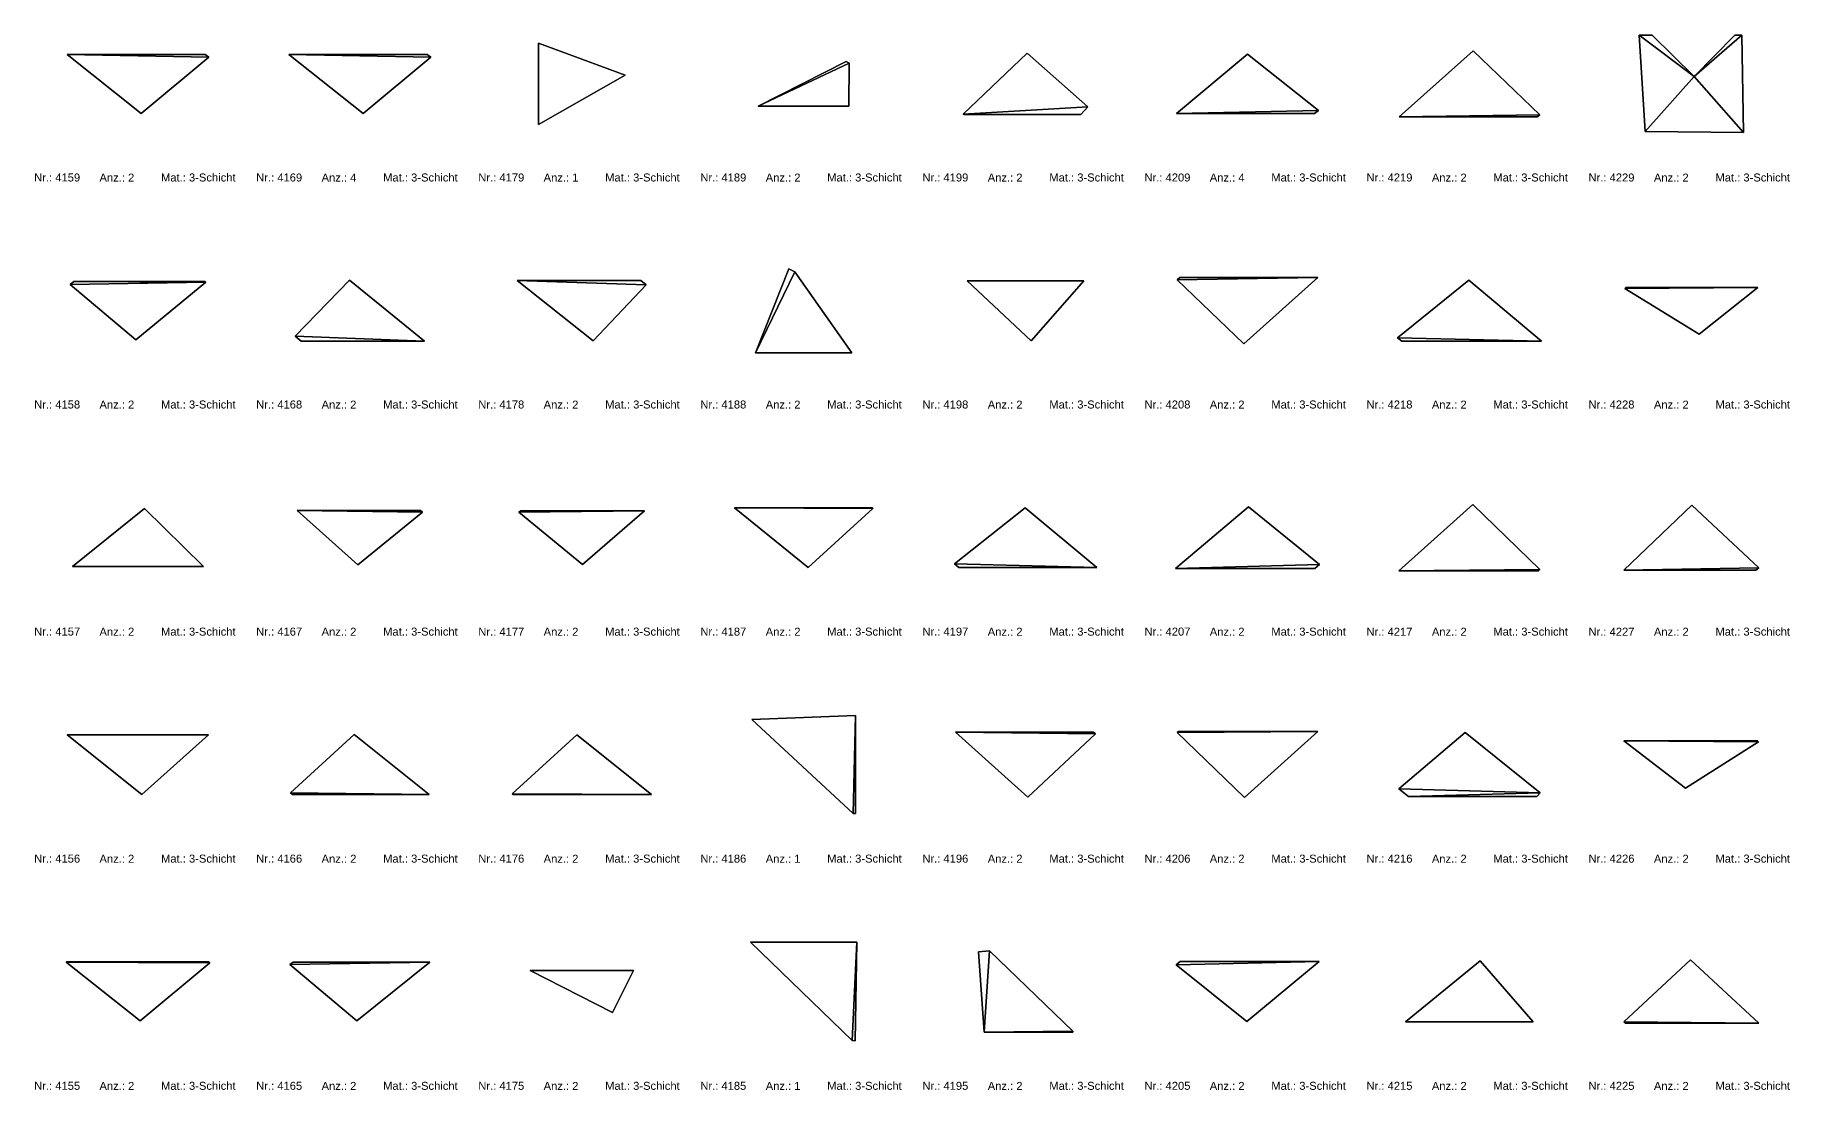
# Model space of a CAD drawing. Header units: millimetres. Extents: x -1099 to 66227, y -20588 to 1633.
# Drawn here: x 32674 to 50466, y -9081 to 1611 of the extents above; entities that cross this region are included whole.
import ezdxf

# ---------------------------------------------------------------- set-up
doc = ezdxf.new("R2010")
doc.units = ezdxf.units.MM
doc.header["$LTSCALE"] = 12.5
doc.layers.add('CURVES', color=1, linetype='Continuous', true_color=0xff0000)
doc.layers.add('TEXT', color=1, linetype='Continuous', true_color=0xff0000)
doc.styles.add('ARIAL_REGULAR', font='arial.ttf')

msp = doc.modelspace()

# ---------------------------------------------------------------- texts
at = {"layer": 'TEXT', "attachment_point": 7, "style": 'ARIAL_REGULAR'}
for s, insert, char_height, width in [('Nr.: 4159', (32665, 126), 81.1, 1080.49), ('Anz.: 2', (33327, 126), 81.1, 853.81), ('Mat.: 3-Schicht', (33951, 126), 81.15, 1665.28), ('Nr.: 4169', (34916, 126), 81.1, 1080.49), ('Anz.: 4', (35579, 126), 81.1, 854.69), ('Mat.: 3-Schicht', (36203, 126), 81.15, 1665.28), ('Nr.: 4179', (37168, 126), 81.1, 1080.49), ('Anz.: 1', (37830, 126), 81.1, 824.7), ('Mat.: 3-Schicht', (38454, 126), 81.15, 1665.28), ('Nr.: 4189', (39419, 126), 81.1, 1080.49), ('Anz.: 2', (40082, 126), 81.1, 853.81), ('Mat.: 3-Schicht', (40705, 126), 81.15, 1665.28), ('Nr.: 4199', (41670, 126), 81.1, 1080.49), ('Anz.: 2', (42333, 126), 81.1, 853.81), ('Mat.: 3-Schicht', (42957, 126), 81.15, 1665.28), ('Nr.: 4209', (43922, 126), 81.1, 1080.49), ('Anz.: 4', (44584, 126), 81.1, 854.69), ('Mat.: 3-Schicht', (45208, 126), 81.15, 1665.28), ('Nr.: 4219', (46173, 126), 81.1, 1080.49), ('Anz.: 2', (46836, 126), 81.1, 853.81), ('Mat.: 3-Schicht', (47459, 126), 81.15, 1665.28), ('Nr.: 4229', (48424, 126), 81.1, 1080.49), ('Anz.: 2', (49087, 126), 81.1, 853.81), ('Mat.: 3-Schicht', (49711, 126), 81.15, 1665.28), ('Nr.: 4158', (32665, -2175), 81.1, 1080.49), ('Anz.: 2', (33327, -2175), 81.1, 853.81), ('Mat.: 3-Schicht', (33951, -2175), 81.15, 1665.28), ('Nr.: 4168', (34916, -2175), 81.1, 1080.49), ('Anz.: 2', (35579, -2175), 81.1, 853.81), ('Mat.: 3-Schicht', (36203, -2175), 81.15, 1665.28), ('Nr.: 4178', (37168, -2175), 81.1, 1080.49), ('Anz.: 2', (37830, -2175), 81.1, 853.81), ('Mat.: 3-Schicht', (38454, -2175), 81.15, 1665.28), ('Nr.: 4188', (39419, -2175), 81.1, 1080.49), ('Anz.: 2', (40082, -2175), 81.1, 853.81), ('Mat.: 3-Schicht', (40705, -2175), 81.15, 1665.28), ('Nr.: 4198', (41670, -2175), 81.1, 1080.49), ('Anz.: 2', (42333, -2175), 81.1, 853.81), ('Mat.: 3-Schicht', (42957, -2175), 81.15, 1665.28), ('Nr.: 4208', (43922, -2175), 81.1, 1080.49), ('Anz.: 2', (44584, -2175), 81.1, 853.81), ('Mat.: 3-Schicht', (45208, -2175), 81.15, 1665.28), ('Nr.: 4218', (46173, -2175), 81.1, 1080.49), ('Anz.: 2', (46836, -2175), 81.1, 853.81), ('Mat.: 3-Schicht', (47459, -2175), 81.15, 1665.28), ('Nr.: 4228', (48424, -2175), 81.1, 1080.49), ('Anz.: 2', (49087, -2175), 81.1, 853.81), ('Mat.: 3-Schicht', (49711, -2175), 81.15, 1665.28), ('Nr.: 4157', (32665, -4477), 81.1, 1079.61), ('Anz.: 2', (33327, -4477), 81.1, 853.81), ('Mat.: 3-Schicht', (33951, -4477), 81.15, 1665.28), ('Nr.: 4167', (34916, -4477), 81.1, 1079.61), ('Anz.: 2', (35579, -4477), 81.1, 853.81), ('Mat.: 3-Schicht', (36203, -4477), 81.15, 1665.28), ('Nr.: 4177', (37168, -4477), 81.1, 1079.61), ('Anz.: 2', (37830, -4477), 81.1, 853.81), ('Mat.: 3-Schicht', (38454, -4477), 81.15, 1665.28), ('Nr.: 4187', (39419, -4477), 81.1, 1079.61), ('Anz.: 2', (40082, -4477), 81.1, 853.81), ('Mat.: 3-Schicht', (40705, -4477), 81.15, 1665.28), ('Nr.: 4197', (41670, -4477), 81.1, 1079.61), ('Anz.: 2', (42333, -4477), 81.1, 853.81), ('Mat.: 3-Schicht', (42957, -4477), 81.15, 1665.28), ('Nr.: 4207', (43922, -4477), 81.1, 1079.61), ('Anz.: 2', (44584, -4477), 81.1, 853.81), ('Mat.: 3-Schicht', (45208, -4477), 81.15, 1665.28), ('Nr.: 4217', (46173, -4477), 81.1, 1079.61), ('Anz.: 2', (46836, -4477), 81.1, 853.81), ('Mat.: 3-Schicht', (47459, -4477), 81.15, 1665.28), ('Nr.: 4227', (48424, -4477), 81.1, 1079.61), ('Anz.: 2', (49087, -4477), 81.1, 853.81), ('Mat.: 3-Schicht', (49711, -4477), 81.15, 1665.28), ('Nr.: 4156', (32665, -6778), 81.1, 1079.61), ('Anz.: 2', (33327, -6778), 81.1, 853.81), ('Mat.: 3-Schicht', (33951, -6778), 81.15, 1665.28), ('Nr.: 4166', (34916, -6778), 81.1, 1079.61), ('Anz.: 2', (35579, -6778), 81.1, 853.81), ('Mat.: 3-Schicht', (36203, -6778), 81.15, 1665.28), ('Nr.: 4176', (37168, -6778), 81.1, 1079.61), ('Anz.: 2', (37830, -6778), 81.1, 853.81), ('Mat.: 3-Schicht', (38454, -6778), 81.15, 1665.28), ('Nr.: 4186', (39419, -6778), 81.1, 1079.61), ('Anz.: 1', (40082, -6778), 81.1, 824.7), ('Mat.: 3-Schicht', (40705, -6778), 81.15, 1665.28), ('Nr.: 4196', (41670, -6778), 81.1, 1079.61), ('Anz.: 2', (42333, -6778), 81.1, 853.81), ('Mat.: 3-Schicht', (42957, -6778), 81.15, 1665.28), ('Nr.: 4206', (43922, -6778), 81.1, 1079.61), ('Anz.: 2', (44584, -6778), 81.1, 853.81), ('Mat.: 3-Schicht', (45208, -6778), 81.15, 1665.28), ('Nr.: 4216', (46173, -6778), 81.1, 1079.61), ('Anz.: 2', (46836, -6778), 81.1, 853.81), ('Mat.: 3-Schicht', (47459, -6778), 81.15, 1665.28), ('Nr.: 4226', (48424, -6778), 81.1, 1079.61), ('Anz.: 2', (49087, -6778), 81.1, 853.81), ('Mat.: 3-Schicht', (49711, -6778), 81.15, 1665.28), ('Nr.: 4155', (32665, -9081), 81.1, 1081.37), ('Anz.: 2', (33327, -9081), 81.1, 853.81), ('Mat.: 3-Schicht', (33951, -9081), 81.15, 1665.28), ('Nr.: 4165', (34916, -9081), 81.1, 1081.37), ('Anz.: 2', (35579, -9081), 81.1, 853.81), ('Mat.: 3-Schicht', (36203, -9081), 81.15, 1665.28), ('Nr.: 4175', (37168, -9081), 81.1, 1081.37), ('Anz.: 2', (37830, -9081), 81.1, 853.81), ('Mat.: 3-Schicht', (38454, -9081), 81.15, 1665.28), ('Nr.: 4185', (39419, -9081), 81.1, 1081.37), ('Anz.: 1', (40082, -9081), 81.1, 824.7), ('Mat.: 3-Schicht', (40705, -9081), 81.15, 1665.28), ('Nr.: 4195', (41670, -9081), 81.1, 1081.37), ('Anz.: 2', (42333, -9081), 81.1, 853.81), ('Mat.: 3-Schicht', (42957, -9081), 81.15, 1665.28), ('Nr.: 4205', (43922, -9081), 81.1, 1081.37), ('Anz.: 2', (44584, -9081), 81.1, 853.81), ('Mat.: 3-Schicht', (45208, -9081), 81.15, 1665.28), ('Nr.: 4215', (46173, -9081), 81.1, 1081.37), ('Anz.: 2', (46836, -9081), 81.1, 853.81), ('Mat.: 3-Schicht', (47459, -9081), 81.15, 1665.28), ('Nr.: 4225', (48424, -9081), 81.1, 1081.37), ('Anz.: 2', (49087, -9081), 81.1, 853.81), ('Mat.: 3-Schicht', (49711, -9081), 81.15, 1665.28)]:
    msp.add_mtext(s, dxfattribs=dict(at, insert=insert, char_height=char_height, width=width))

# ---------------------------------------------------------------- meshes
at = {"layer": 'CURVES'}
mesh = msp.add_polyface(dxfattribs=at)
corners = [(49995, 623), (49979, 1611), (49979, 1611, 100), (49995, 623, 100), (49979, 1611, 100), (49979, 1611), (49908, 1611), (49908, 1611, 100), (49908, 1611, 100), (49908, 1611), (49496, 1191), (49496, 1191, 100), (49496, 1191, 100), (49496, 1191), (49069, 1611), (49069, 1611, 100), (49069, 1611, 100), (49069, 1611), (48938, 1611), (48938, 1611, 100), (48938, 1611, 100), (48938, 1611), (48997, 633), (48997, 633, 100), (49995, 623), (49995, 623, 100), (48997, 633, 100), (48997, 633), (49979, 1611), (49995, 623), (49908, 1611), (49496, 1191), (49069, 1611), (48938, 1611), (48997, 633), (49995, 623, 100), (49979, 1611, 100), (49908, 1611, 100), (49496, 1191, 100), (49069, 1611, 100), (48938, 1611, 100), (48997, 633, 100)]
mesh.append_faces([[corners[k] for k in face] for face in [(2, 3, 0, 1), (4, 5, 6, 7), (9, 10, 11, 8), (13, 14, 15, 12), (16, 17, 18, 19), (23, 20, 21, 22), (27, 24, 25, 26), (31, 29, 34, 34), (33, 31, 34, 34), (28, 29, 31, 31), (31, 33, 32, 32), (30, 28, 31, 31), (38, 39, 40, 40), (41, 38, 40, 40), (36, 38, 35, 35), (41, 35, 38, 38), (38, 36, 37, 37)]])
mesh = msp.add_polyface(dxfattribs=at)
corners = [(37777, 1529), (37777, 705), (37777, 705, 100), (37777, 1529, 100), (37777, 705, 100), (37777, 705), (38657, 1205), (38657, 1205, 100), (37777, 1529), (37777, 1529, 100), (38657, 1205, 100), (38657, 1205), (37777, 705), (37777, 1529), (38657, 1205), (37777, 1529, 100), (37777, 705, 100), (38657, 1205, 100)]
mesh.append_faces([[corners[k] for k in face] for face in [(3, 0, 1, 2), (4, 5, 6, 7), (10, 11, 8, 9), (14, 12, 13, 13), (15, 16, 17, 17)]])
mesh = msp.add_polyface(dxfattribs=at)
corners = [(43348, 883), (42734, 1429), (42734, 1429, 100), (43348, 883, 100), (42734, 1429, 100), (42734, 1429), (42085, 810), (42085, 810, 100), (42085, 810, 100), (42085, 810), (42090, 806), (42090, 806, 100), (42090, 806, 100), (42090, 806), (43276, 806), (43276, 806, 100), (43348, 883), (43348, 883, 100), (43276, 806, 100), (43276, 806), (42734, 1429), (43348, 883), (42085, 810), (42090, 806), (43276, 806), (43348, 883, 100), (42734, 1429, 100), (42085, 810, 100), (42090, 806, 100), (43276, 806, 100)]
mesh.append_faces([[corners[k] for k in face] for face in [(2, 3, 0, 1), (4, 5, 6, 7), (11, 8, 9, 10), (12, 13, 14, 15), (19, 16, 17, 18), (22, 24, 23, 23), (21, 22, 20, 20), (24, 22, 21, 21), (29, 27, 28, 28), (26, 27, 25, 25), (29, 25, 27, 27)]])
mesh = msp.add_polyface(dxfattribs=at)
corners = [(47930, 803), (47254, 1452), (47254, 1452, 100), (47930, 803, 100), (47254, 1452, 100), (47254, 1452), (46503, 782), (46503, 782, 100), (46503, 782, 100), (46503, 782), (47902, 782), (47902, 782, 100), (47930, 803), (47930, 803, 100), (47902, 782, 100), (47902, 782), (47254, 1452), (47930, 803), (46503, 782), (47902, 782), (47930, 803, 100), (47254, 1452, 100), (46503, 782, 100), (47902, 782, 100)]
mesh.append_faces([[corners[k] for k in face] for face in [(2, 3, 0, 1), (4, 5, 6, 7), (8, 9, 10, 11), (13, 14, 15, 12), (17, 19, 18, 18), (18, 16, 17, 17), (20, 21, 22, 22), (22, 23, 20, 20)]])
mesh = msp.add_polyface(dxfattribs=at)
corners = [(34397, 1416), (32998, 1416), (32998, 1416, 100), (34397, 1416, 100), (32998, 1416, 100), (32998, 1416), (33750, 818), (33750, 818, 100), (33750, 818, 100), (33750, 818), (34436, 1387), (34436, 1387, 100), (34397, 1416), (34397, 1416, 100), (34436, 1387, 100), (34436, 1387), (32998, 1416), (34397, 1416), (33750, 818), (34436, 1387), (34397, 1416, 100), (32998, 1416, 100), (33750, 818, 100), (34436, 1387, 100)]
mesh.append_faces([[corners[k] for k in face] for face in [(2, 3, 0, 1), (5, 6, 7, 4), (8, 9, 10, 11), (13, 14, 15, 12), (16, 19, 18, 18), (19, 16, 17, 17), (23, 21, 22, 22), (21, 23, 20, 20)]])
mesh = msp.add_polyface(dxfattribs=at)
corners = [(36650, 1416), (35247, 1416), (35247, 1416, 100), (36650, 1416, 100), (35247, 1416, 100), (35247, 1416), (36002, 818), (36002, 818, 100), (36002, 818, 100), (36002, 818), (36687, 1388), (36687, 1388, 100), (36650, 1416), (36650, 1416, 100), (36687, 1388, 100), (36687, 1388), (35247, 1416), (36650, 1416), (36002, 818), (36687, 1388), (36650, 1416, 100), (35247, 1416, 100), (36002, 818, 100), (36687, 1388, 100)]
mesh.append_faces([[corners[k] for k in face] for face in [(3, 0, 1, 2), (4, 5, 6, 7), (8, 9, 10, 11), (14, 15, 12, 13), (16, 19, 18, 18), (19, 16, 17, 17), (23, 21, 22, 22), (21, 23, 20, 20)]])
mesh = msp.add_polyface(dxfattribs=at)
corners = [(40927, 1327), (40897, 1343), (40897, 1343, 100), (40927, 1327, 100), (40897, 1343, 100), (40897, 1343), (40006, 892), (40006, 892, 100), (40006, 892, 100), (40006, 892), (40926, 892), (40926, 892, 100), (40927, 1327), (40927, 1327, 100), (40926, 892, 100), (40926, 892), (40897, 1343), (40927, 1327), (40006, 892), (40926, 892), (40927, 1327, 100), (40897, 1343, 100), (40006, 892, 100), (40926, 892, 100)]
mesh.append_faces([[corners[k] for k in face] for face in [(3, 0, 1, 2), (7, 4, 5, 6), (8, 9, 10, 11), (13, 14, 15, 12), (17, 19, 18, 18), (18, 16, 17, 17), (20, 21, 22, 22), (22, 23, 20, 20)]])
mesh = msp.add_polyface(dxfattribs=at)
corners = [(45687, 848), (44968, 1418), (44968, 1418, 100), (45687, 848, 100), (44968, 1418, 100), (44968, 1418), (44246, 816), (44246, 816, 100), (44246, 816, 100), (44246, 816), (45647, 816), (45647, 816, 100), (45687, 848), (45687, 848, 100), (45647, 816, 100), (45647, 816), (44968, 1418), (45687, 848), (44246, 816), (45647, 816), (45687, 848, 100), (44968, 1418, 100), (44246, 816, 100), (45647, 816, 100)]
mesh.append_faces([[corners[k] for k in face] for face in [(0, 1, 2, 3), (4, 5, 6, 7), (8, 9, 10, 11), (13, 14, 15, 15), (15, 12, 13, 13), (17, 19, 18, 18), (18, 16, 17, 17), (20, 21, 22, 22), (22, 23, 20, 20)]])
mesh = msp.add_polyface(dxfattribs=at)
corners = [(34397, -888), (33068, -888), (33068, -888, 100), (34397, -888, 100), (33068, -888, 100), (33068, -888), (33029, -918), (33029, -918, 100), (33029, -918, 100), (33029, -918), (33694, -1478), (33694, -1478, 100), (33694, -1478, 100), (33694, -1478), (34405, -895), (34405, -895, 100), (34397, -888), (34397, -888, 100), (34405, -895, 100), (34405, -895), (33068, -888), (34397, -888), (33029, -918), (33694, -1478), (34405, -895), (34397, -888, 100), (33068, -888, 100), (33029, -918, 100), (33694, -1478, 100), (34405, -895, 100)]
mesh.append_faces([[corners[k] for k in face] for face in [(3, 0, 1, 2), (4, 5, 6, 7), (8, 9, 10, 11), (12, 13, 14, 15), (18, 19, 16, 17), (24, 23, 22, 22), (21, 24, 20, 20), (22, 20, 24, 24), (29, 26, 27, 27), (26, 29, 25, 25), (28, 29, 27, 27)]])
mesh = msp.add_polyface(dxfattribs=at)
corners = [(35862, -873), (35311, -1440), (35311, -1440, 100), (35862, -873, 100), (35311, -1440, 100), (35311, -1440), (35372, -1492), (35372, -1492, 100), (35372, -1492, 100), (35372, -1492), (36623, -1492), (36623, -1492, 100), (35862, -873), (35862, -873, 100), (36623, -1492, 100), (36623, -1492), (35311, -1440), (35862, -873), (35372, -1492), (36623, -1492), (35862, -873, 100), (35311, -1440, 100), (35372, -1492, 100), (36623, -1492, 100)]
mesh.append_faces([[corners[k] for k in face] for face in [(2, 3, 0, 1), (4, 5, 6, 7), (8, 9, 10, 11), (15, 12, 13, 14), (16, 19, 18, 18), (19, 16, 17, 17), (23, 21, 22, 22), (21, 23, 20, 20)]])
mesh = msp.add_polyface(dxfattribs=at)
corners = [(38817, -877), (37563, -877), (37563, -877, 100), (38817, -877, 100), (37563, -877, 100), (37563, -877), (38331, -1489), (38331, -1489, 100), (38331, -1489, 100), (38331, -1489), (38871, -922), (38871, -922, 100), (38817, -877), (38817, -877, 100), (38871, -922, 100), (38871, -922), (37563, -877), (38817, -877), (38331, -1489), (38871, -922), (38817, -877, 100), (37563, -877, 100), (38331, -1489, 100), (38871, -922, 100)]
mesh.append_faces([[corners[k] for k in face] for face in [(0, 1, 2, 3), (7, 4, 5, 5), (5, 6, 7, 7), (8, 9, 10, 11), (12, 14, 15, 15), (14, 12, 13, 13), (16, 19, 18, 18), (19, 16, 17, 17), (23, 21, 22, 22), (21, 23, 20, 20)]])
mesh = msp.add_polyface(dxfattribs=at)
corners = [(40376, -790), (40317, -758), (40317, -758, 100), (40376, -790, 100), (40317, -758, 100), (40317, -758), (39978, -1608), (39978, -1608, 100), (39978, -1608, 100), (39978, -1608), (40955, -1608), (40955, -1608, 100), (40376, -790), (40376, -790, 100), (40955, -1608, 100), (40955, -1608), (40317, -758), (40376, -790), (39978, -1608), (40955, -1608), (40376, -790, 100), (40317, -758, 100), (39978, -1608, 100), (40955, -1608, 100)]
mesh.append_faces([[corners[k] for k in face] for face in [(0, 1, 2, 3), (5, 6, 7, 4), (8, 9, 10, 11), (15, 12, 13, 14), (17, 19, 18, 18), (18, 16, 17, 17), (20, 21, 22, 22), (22, 23, 20, 20)]])
mesh = msp.add_polyface(dxfattribs=at)
corners = [(43308, -879), (42125, -879), (42125, -879, 100), (43308, -879, 100), (42125, -879, 100), (42125, -879), (42773, -1487), (42773, -1487, 100), (43308, -879), (43308, -879, 100), (42773, -1487, 100), (42773, -1487), (42125, -879), (43308, -879), (42773, -1487), (43308, -879, 100), (42125, -879, 100), (42773, -1487, 100)]
mesh.append_faces([[corners[k] for k in face] for face in [(3, 0, 1, 2), (7, 4, 5, 6), (9, 10, 11, 8), (13, 14, 12, 12), (15, 16, 17, 17)]])
mesh = msp.add_polyface(dxfattribs=at)
corners = [(45679, -847), (44282, -847), (44282, -847, 100), (45679, -847, 100), (44282, -847, 100), (44282, -847), (44253, -868), (44253, -868, 100), (44253, -868, 100), (44253, -868), (44930, -1518), (44930, -1518, 100), (45679, -847), (45679, -847, 100), (44930, -1518, 100), (44930, -1518), (44282, -847), (45679, -847), (44253, -868), (44930, -1518), (45679, -847, 100), (44282, -847, 100), (44253, -868, 100), (44930, -1518, 100)]
mesh.append_faces([[corners[k] for k in face] for face in [(3, 0, 1, 2), (4, 5, 6, 7), (8, 9, 10, 11), (14, 15, 12, 13), (17, 19, 18, 18), (18, 16, 17, 17), (20, 21, 22, 22), (22, 23, 20, 20)]])
mesh = msp.add_polyface(dxfattribs=at)
corners = [(47210, -873), (46486, -1458), (46486, -1458, 100), (47210, -873, 100), (46486, -1458, 100), (46486, -1458), (46530, -1492), (46530, -1492, 100), (46530, -1492, 100), (46530, -1492), (47947, -1492), (47947, -1492, 100), (47210, -873), (47210, -873, 100), (47947, -1492, 100), (47947, -1492), (46486, -1458), (47210, -873), (46530, -1492), (47947, -1492), (47210, -873, 100), (46486, -1458, 100), (46530, -1492, 100), (47947, -1492, 100)]
mesh.append_faces([[corners[k] for k in face] for face in [(0, 1, 2, 3), (4, 5, 6, 7), (8, 9, 10, 11), (15, 12, 13, 14), (16, 19, 18, 18), (19, 16, 17, 17), (23, 21, 22, 22), (21, 23, 20, 20)]])
mesh = msp.add_polyface(dxfattribs=at)
corners = [(50142, -946), (48804, -946), (48804, -946, 100), (50142, -946, 100), (48804, -946, 100), (48804, -946), (48791, -959), (48791, -959, 100), (48791, -959, 100), (48791, -959), (49546, -1419), (49546, -1419, 100), (50142, -946), (50142, -946, 100), (49546, -1419, 100), (49546, -1419), (48804, -946), (50142, -946), (48791, -959), (49546, -1419), (50142, -946, 100), (48804, -946, 100), (48791, -959, 100), (49546, -1419, 100)]
mesh.append_faces([[corners[k] for k in face] for face in [(3, 0, 1, 2), (4, 5, 6, 7), (8, 9, 10, 11), (14, 15, 12, 13), (17, 19, 18, 18), (18, 16, 17, 17), (20, 21, 22, 22), (22, 23, 20, 20)]])
mesh = msp.add_polyface(dxfattribs=at)
corners = [(33783, -3188), (33052, -3777), (33052, -3777, 100), (33783, -3188, 100), (33052, -3777, 100), (33052, -3777), (34381, -3777), (34381, -3777, 100), (33783, -3188), (33783, -3188, 100), (34381, -3777, 100), (34381, -3777), (33052, -3777), (33783, -3188), (34381, -3777), (33783, -3188, 100), (33052, -3777, 100), (34381, -3777, 100)]
mesh.append_faces([[corners[k] for k in face] for face in [(3, 0, 1, 2), (4, 5, 6, 7), (10, 11, 8, 9), (14, 12, 13, 13), (15, 16, 17, 17)]])
mesh = msp.add_polyface(dxfattribs=at)
corners = [(41163, -3181), (39764, -3181), (39764, -3181, 100), (41163, -3181, 100), (39764, -3181, 100), (39764, -3181), (40512, -3785), (40512, -3785, 100), (40512, -3785, 100), (40512, -3785), (41169, -3186), (41169, -3186, 100), (41163, -3181), (41163, -3181, 100), (41169, -3186, 100), (41169, -3186), (39764, -3181), (41163, -3181), (40512, -3785), (41169, -3186), (41163, -3181, 100), (39764, -3181, 100), (40512, -3785, 100), (41169, -3186, 100)]
mesh.append_faces([[corners[k] for k in face] for face in [(0, 1, 2, 3), (7, 4, 5, 6), (8, 9, 10, 11), (15, 12, 13, 14), (16, 19, 18, 18), (19, 16, 17, 17), (23, 21, 22, 22), (21, 23, 20, 20)]])
mesh = msp.add_polyface(dxfattribs=at)
corners = [(42713, -3180), (41995, -3749), (41995, -3749, 100), (42713, -3180, 100), (41995, -3749, 100), (41995, -3749), (42041, -3785), (42041, -3785, 100), (42041, -3785, 100), (42041, -3785), (43438, -3785), (43438, -3785, 100), (42713, -3180), (42713, -3180, 100), (43438, -3785, 100), (43438, -3785), (41995, -3749), (42713, -3180), (42041, -3785), (43438, -3785), (42713, -3180, 100), (41995, -3749, 100), (42041, -3785, 100), (43438, -3785, 100)]
mesh.append_faces([[corners[k] for k in face] for face in [(2, 3, 0, 1), (7, 4, 5, 6), (11, 8, 9, 10), (15, 12, 13, 14), (16, 19, 18, 18), (19, 16, 17, 17), (23, 21, 22, 22), (21, 23, 20, 20)]])
mesh = msp.add_polyface(dxfattribs=at)
corners = [(45698, -3756), (44976, -3171), (44976, -3171, 100), (45698, -3756, 100), (44976, -3171, 100), (44976, -3171), (44235, -3795), (44235, -3795, 100), (44235, -3795, 100), (44235, -3795), (45649, -3795), (45649, -3795, 100), (45698, -3756), (45698, -3756, 100), (45649, -3795, 100), (45649, -3795), (44976, -3171), (45698, -3756), (44235, -3795), (45649, -3795), (45698, -3756, 100), (44976, -3171, 100), (44235, -3795, 100), (45649, -3795, 100)]
mesh.append_faces([[corners[k] for k in face] for face in [(0, 1, 2, 3), (6, 4, 5, 5), (4, 6, 7, 7), (11, 8, 9, 10), (13, 14, 15, 15), (15, 12, 13, 13), (17, 19, 18, 18), (18, 16, 17, 17), (20, 21, 22, 22), (22, 23, 20, 20)]])
mesh = msp.add_polyface(dxfattribs=at)
corners = [(47932, -3806), (47251, -3148), (47251, -3148, 100), (47932, -3806, 100), (47251, -3148, 100), (47251, -3148), (46501, -3818), (46501, -3818, 100), (46501, -3818, 100), (46501, -3818), (47916, -3818), (47916, -3818, 100), (47932, -3806), (47932, -3806, 100), (47916, -3818, 100), (47916, -3818), (47251, -3148), (47932, -3806), (46501, -3818), (47916, -3818), (47932, -3806, 100), (47251, -3148, 100), (46501, -3818, 100), (47916, -3818, 100)]
mesh.append_faces([[corners[k] for k in face] for face in [(3, 0, 1, 2), (4, 5, 6, 7), (8, 9, 10, 11), (14, 15, 12, 13), (17, 19, 18, 18), (18, 16, 17, 17), (20, 21, 22, 22), (22, 23, 20, 20)]])
mesh = msp.add_polyface(dxfattribs=at)
corners = [(50152, -3788), (49473, -3153), (49473, -3153, 100), (50152, -3788, 100), (49473, -3153, 100), (49473, -3153), (48781, -3813), (48781, -3813, 100), (48781, -3813, 100), (48781, -3813), (50119, -3813), (50119, -3813, 100), (50152, -3788), (50152, -3788, 100), (50119, -3813, 100), (50119, -3813), (49473, -3153), (50152, -3788), (48781, -3813), (50119, -3813), (50152, -3788, 100), (49473, -3153, 100), (48781, -3813, 100), (50119, -3813, 100)]
mesh.append_faces([[corners[k] for k in face] for face in [(2, 3, 0, 1), (5, 6, 7, 4), (11, 8, 9, 10), (15, 12, 13, 14), (17, 19, 18, 18), (18, 16, 17, 17), (20, 21, 22, 22), (22, 23, 20, 20)]])
mesh = msp.add_polyface(dxfattribs=at)
corners = [(36583, -3208), (35332, -3208), (35332, -3208, 100), (36583, -3208, 100), (35332, -3208, 100), (35332, -3208), (35947, -3757), (35947, -3757, 100), (35947, -3757, 100), (35947, -3757), (36602, -3223), (36602, -3223, 100), (36583, -3208), (36583, -3208, 100), (36602, -3223, 100), (36602, -3223), (35332, -3208), (36583, -3208), (35947, -3757), (36602, -3223), (36583, -3208, 100), (35332, -3208, 100), (35947, -3757, 100), (36602, -3223, 100)]
mesh.append_faces([[corners[k] for k in face] for face in [(3, 0, 1, 2), (5, 6, 7, 4), (8, 9, 10, 11), (13, 14, 15, 12), (16, 19, 18, 18), (19, 16, 17, 17), (23, 21, 22, 22), (21, 23, 20, 20)]])
mesh = msp.add_polyface(dxfattribs=at)
corners = [(38854, -3210), (37599, -3210), (37599, -3210, 100), (38854, -3210, 100), (37599, -3210, 100), (37599, -3210), (37580, -3225), (37580, -3225, 100), (37580, -3225, 100), (37580, -3225), (38224, -3756), (38224, -3756, 100), (38854, -3210), (38854, -3210, 100), (38224, -3756, 100), (38224, -3756), (37599, -3210), (38854, -3210), (37580, -3225), (38224, -3756), (38854, -3210, 100), (37599, -3210, 100), (37580, -3225, 100), (38224, -3756, 100)]
mesh.append_faces([[corners[k] for k in face] for face in [(3, 0, 1, 2), (5, 6, 7, 4), (8, 9, 10, 11), (15, 12, 13, 14), (17, 19, 18, 18), (18, 16, 17, 17), (20, 21, 22, 22), (22, 23, 20, 20)]])
mesh = msp.add_polyface(dxfattribs=at)
corners = [(40993, -5286), (40992, -5286), (40992, -5286, 100), (40993, -5286, 100), (40992, -5286, 100), (40992, -5286), (39941, -5326), (39941, -5326, 100), (39941, -5326, 100), (39941, -5326), (40970, -6278), (40970, -6278, 100), (40970, -6278, 100), (40970, -6278), (40992, -6279), (40992, -6279, 100), (40992, -6279, 100), (40992, -6279), (40993, -6279), (40993, -6279, 100), (40993, -5286), (40993, -5286, 100), (40993, -6279, 100), (40993, -6279), (40992, -5286), (40993, -5286), (39941, -5326), (40970, -6278), (40992, -6279), (40993, -6279), (40993, -5286, 100), (40992, -5286, 100), (39941, -5326, 100), (40970, -6278, 100), (40992, -6279, 100), (40993, -6279, 100)]
mesh.append_faces([[corners[k] for k in face] for face in [(3, 0, 1, 2), (4, 5, 6, 7), (8, 9, 10, 11), (12, 13, 14, 15), (16, 17, 18, 19), (22, 23, 20, 21), (29, 28, 27, 27), (25, 29, 27, 27), (27, 24, 25, 25), (26, 24, 27, 27), (33, 31, 32, 32), (34, 35, 33, 33), (31, 33, 30, 30), (35, 30, 33, 33)]])
mesh = msp.add_polyface(dxfattribs=at)
corners = [(34434, -5480), (32999, -5480), (32999, -5480, 100), (34434, -5480, 100), (32999, -5480, 100), (32999, -5480), (33758, -6085), (33758, -6085, 100), (34434, -5480), (34434, -5480, 100), (33758, -6085, 100), (33758, -6085), (32999, -5480), (34434, -5480), (33758, -6085), (34434, -5480, 100), (32999, -5480, 100), (33758, -6085, 100)]
mesh.append_faces([[corners[k] for k in face] for face in [(3, 0, 1, 2), (4, 5, 6, 7), (10, 11, 8, 9), (13, 14, 12, 12), (15, 16, 17, 17)]])
mesh = msp.add_polyface(dxfattribs=at)
corners = [(35910, -5478), (35263, -6071), (35263, -6071, 100), (35910, -5478, 100), (35263, -6071, 100), (35263, -6071), (35285, -6088), (35285, -6088, 100), (35285, -6088, 100), (35285, -6088), (36671, -6088), (36671, -6088, 100), (35910, -5478), (35910, -5478, 100), (36671, -6088, 100), (36671, -6088), (35263, -6071), (35910, -5478), (35285, -6088), (36671, -6088), (35910, -5478, 100), (35263, -6071, 100), (35285, -6088, 100), (36671, -6088, 100)]
mesh.append_faces([[corners[k] for k in face] for face in [(0, 1, 2, 3), (7, 4, 5, 5), (5, 6, 7, 7), (8, 9, 10, 11), (12, 14, 15, 15), (14, 12, 13, 13), (16, 19, 18, 18), (19, 16, 17, 17), (23, 21, 22, 22), (21, 23, 20, 20)]])
mesh = msp.add_polyface(dxfattribs=at)
corners = [(38168, -5480), (37511, -6080), (37511, -6080, 100), (38168, -5480, 100), (37511, -6080, 100), (37511, -6080), (37519, -6086), (37519, -6086, 100), (37519, -6086, 100), (37519, -6086), (38923, -6086), (38923, -6086, 100), (38168, -5480), (38168, -5480, 100), (38923, -6086, 100), (38923, -6086), (37511, -6080), (38168, -5480), (37519, -6086), (38923, -6086), (38168, -5480, 100), (37511, -6080, 100), (37519, -6086, 100), (38923, -6086, 100)]
mesh.append_faces([[corners[k] for k in face] for face in [(2, 3, 0, 1), (7, 4, 5, 6), (11, 8, 9, 10), (13, 14, 15, 12), (16, 19, 18, 18), (19, 16, 17, 17), (23, 21, 22, 22), (21, 23, 20, 20)]])
mesh = msp.add_polyface(dxfattribs=at)
corners = [(43402, -5453), (42007, -5453), (42007, -5453, 100), (43402, -5453, 100), (42007, -5453, 100), (42007, -5453), (42740, -6112), (42740, -6112, 100), (42740, -6112, 100), (42740, -6112), (43426, -5471), (43426, -5471, 100), (43402, -5453), (43402, -5453, 100), (43426, -5471, 100), (43426, -5471), (42007, -5453), (43402, -5453), (42740, -6112), (43426, -5471), (43402, -5453, 100), (42007, -5453, 100), (42740, -6112, 100), (43426, -5471, 100)]
mesh.append_faces([[corners[k] for k in face] for face in [(3, 0, 1, 2), (7, 4, 5, 5), (5, 6, 7, 7), (8, 9, 10, 11), (12, 14, 15, 15), (14, 12, 13, 13), (16, 19, 18, 18), (19, 16, 17, 17), (23, 21, 22, 22), (21, 23, 20, 20)]])
mesh = msp.add_polyface(dxfattribs=at)
corners = [(45679, -5449), (44266, -5449), (44266, -5449, 100), (45679, -5449, 100), (44266, -5449, 100), (44266, -5449), (44253, -5458), (44253, -5458, 100), (44253, -5458, 100), (44253, -5458), (44935, -6117), (44935, -6117, 100), (45679, -5449), (45679, -5449, 100), (44935, -6117, 100), (44935, -6117), (44266, -5449), (45679, -5449), (44253, -5458), (44935, -6117), (45679, -5449, 100), (44266, -5449, 100), (44253, -5458, 100), (44935, -6117, 100)]
mesh.append_faces([[corners[k] for k in face] for face in [(3, 0, 1, 2), (4, 5, 6, 7), (8, 9, 10, 11), (14, 15, 12, 13), (17, 19, 18, 18), (18, 16, 17, 17), (20, 21, 22, 22), (22, 23, 20, 20)]])
mesh = msp.add_polyface(dxfattribs=at)
corners = [(47933, -6071), (47175, -5458), (47175, -5458, 100), (47933, -6071, 100), (47175, -5458, 100), (47175, -5458), (46500, -6029), (46500, -6029, 100), (46500, -6029, 100), (46500, -6029), (46599, -6107), (46599, -6107, 100), (46599, -6107, 100), (46599, -6107), (47900, -6107), (47900, -6107, 100), (47933, -6071), (47933, -6071, 100), (47900, -6107, 100), (47900, -6107), (47175, -5458), (47933, -6071), (46500, -6029), (46599, -6107), (47900, -6107), (47933, -6071, 100), (47175, -5458, 100), (46500, -6029, 100), (46599, -6107, 100), (47900, -6107, 100)]
mesh.append_faces([[corners[k] for k in face] for face in [(0, 1, 2, 3), (4, 5, 6, 7), (11, 8, 9, 9), (9, 10, 11, 11), (15, 12, 13, 13), (13, 14, 15, 15), (16, 18, 19, 19), (18, 16, 17, 17), (21, 24, 23, 23), (20, 21, 22, 22), (23, 22, 21, 21), (25, 27, 28, 28), (26, 27, 25, 25), (29, 25, 28, 28)]])
mesh = msp.add_polyface(dxfattribs=at)
corners = [(50138, -5543), (48783, -5543), (48783, -5543, 100), (50138, -5543, 100), (48783, -5543, 100), (48783, -5543), (49406, -6023), (49406, -6023, 100), (49406, -6023, 100), (49406, -6023), (50149, -5552), (50149, -5552, 100), (50138, -5543), (50138, -5543, 100), (50149, -5552, 100), (50149, -5552), (48783, -5543), (50138, -5543), (49406, -6023), (50149, -5552), (50138, -5543, 100), (48783, -5543, 100), (49406, -6023, 100), (50149, -5552, 100)]
mesh.append_faces([[corners[k] for k in face] for face in [(3, 0, 1, 2), (6, 4, 5, 5), (4, 6, 7, 7), (8, 9, 10, 11), (13, 14, 15, 15), (15, 12, 13, 13), (16, 19, 18, 18), (19, 16, 17, 17), (23, 21, 22, 22), (21, 23, 20, 20)]])
mesh = msp.add_polyface(dxfattribs=at)
corners = [(41005, -7582), (39928, -7582), (39928, -7582, 100), (41005, -7582, 100), (39928, -7582, 100), (39928, -7582), (40959, -8581), (40959, -8581, 100), (40959, -8581, 100), (40959, -8581), (40989, -8583), (40989, -8583, 100), (41005, -7582), (41005, -7582, 100), (40989, -8583, 100), (40989, -8583), (39928, -7582), (41005, -7582), (40959, -8581), (40989, -8583), (41005, -7582, 100), (39928, -7582, 100), (40959, -8581, 100), (40989, -8583, 100)]
mesh.append_faces([[corners[k] for k in face] for face in [(0, 1, 2, 3), (7, 4, 5, 6), (8, 9, 10, 11), (13, 14, 15, 12), (17, 19, 18, 18), (18, 16, 17, 17), (20, 21, 22, 22), (22, 23, 20, 20)]])
mesh = msp.add_polyface(dxfattribs=at)
corners = [(34432, -7783), (32992, -7783), (32992, -7783, 100), (34432, -7783, 100), (32992, -7783, 100), (32992, -7783), (32989, -7786), (32989, -7786, 100), (32989, -7786, 100), (32989, -7786), (33738, -8382), (33738, -8382, 100), (33738, -8382, 100), (33738, -8382), (34445, -7792), (34445, -7792, 100), (34432, -7783), (34432, -7783, 100), (34445, -7792, 100), (34445, -7792), (32992, -7783), (34432, -7783), (32989, -7786), (33738, -8382), (34445, -7792), (34432, -7783, 100), (32992, -7783, 100), (32989, -7786, 100), (33738, -8382, 100), (34445, -7792, 100)]
mesh.append_faces([[corners[k] for k in face] for face in [(3, 0, 1, 2), (5, 6, 7, 4), (8, 9, 10, 11), (12, 13, 14, 15), (19, 16, 17, 18), (22, 24, 23, 23), (21, 22, 20, 20), (24, 22, 21, 21), (25, 26, 27, 27), (27, 29, 25, 25), (28, 29, 27, 27)]])
mesh = msp.add_polyface(dxfattribs=at)
corners = [(36678, -7785), (35290, -7785), (35290, -7785, 100), (36678, -7785, 100), (35290, -7785, 100), (35290, -7785), (35256, -7810), (35256, -7810, 100), (35256, -7810, 100), (35256, -7810), (35937, -8381), (35937, -8381, 100), (36678, -7785), (36678, -7785, 100), (35937, -8381, 100), (35937, -8381), (35290, -7785), (36678, -7785), (35256, -7810), (35937, -8381), (36678, -7785, 100), (35290, -7785, 100), (35256, -7810, 100), (35937, -8381, 100)]
mesh.append_faces([[corners[k] for k in face] for face in [(3, 0, 1, 2), (6, 4, 5, 5), (4, 6, 7, 7), (8, 9, 10, 11), (14, 15, 12, 13), (17, 19, 18, 18), (18, 16, 17, 17), (20, 21, 22, 22), (22, 23, 20, 20)]])
mesh = msp.add_polyface(dxfattribs=at)
corners = [(43194, -8485), (42350, -7670), (42350, -7670, 100), (43194, -8485, 100), (42350, -7670, 100), (42350, -7670), (42238, -7680), (42238, -7680, 100), (42238, -7680, 100), (42238, -7680), (42298, -8495), (42298, -8495, 100), (42298, -8495, 100), (42298, -8495), (43196, -8495), (43196, -8495, 100), (43194, -8485), (43194, -8485, 100), (43196, -8495, 100), (43196, -8495), (42350, -7670), (43194, -8485), (42238, -7680), (42298, -8495), (43196, -8495), (43194, -8485, 100), (42350, -7670, 100), (42238, -7680, 100), (42298, -8495, 100), (43196, -8495, 100)]
mesh.append_faces([[corners[k] for k in face] for face in [(3, 0, 1, 2), (4, 5, 6, 7), (8, 9, 10, 11), (12, 13, 14, 15), (18, 19, 16, 17), (21, 24, 23, 23), (21, 23, 20, 20), (22, 20, 23, 23), (26, 27, 28, 28), (26, 28, 25, 25), (29, 25, 28, 28)]])
mesh = msp.add_polyface(dxfattribs=at)
corners = [(45692, -7779), (44285, -7779), (44285, -7779, 100), (45692, -7779, 100), (44285, -7779, 100), (44285, -7779), (44242, -7813), (44242, -7813, 100), (44242, -7813, 100), (44242, -7813), (44961, -8387), (44961, -8387, 100), (45692, -7779), (45692, -7779, 100), (44961, -8387, 100), (44961, -8387), (44285, -7779), (45692, -7779), (44242, -7813), (44961, -8387), (45692, -7779, 100), (44285, -7779, 100), (44242, -7813, 100), (44961, -8387, 100)]
mesh.append_faces([[corners[k] for k in face] for face in [(3, 0, 1, 2), (5, 6, 7, 4), (8, 9, 10, 11), (13, 14, 15, 12), (17, 19, 18, 18), (18, 16, 17, 17), (20, 21, 22, 22), (22, 23, 20, 20)]])
mesh = msp.add_polyface(dxfattribs=at)
corners = [(47326, -7774), (46569, -8391), (46569, -8391, 100), (47326, -7774, 100), (46569, -8391, 100), (46569, -8391), (47864, -8391), (47864, -8391, 100), (47326, -7774), (47326, -7774, 100), (47864, -8391, 100), (47864, -8391), (46569, -8391), (47326, -7774), (47864, -8391), (47326, -7774, 100), (46569, -8391, 100), (47864, -8391, 100)]
mesh.append_faces([[corners[k] for k in face] for face in [(0, 1, 2, 3), (7, 4, 5, 6), (11, 8, 9, 10), (13, 14, 12, 12), (15, 16, 17, 17)]])
mesh = msp.add_polyface(dxfattribs=at)
corners = [(49458, -7762), (48781, -8392), (48781, -8392, 100), (49458, -7762, 100), (48781, -8392, 100), (48781, -8392), (48795, -8403), (48795, -8403, 100), (48795, -8403, 100), (48795, -8403), (50152, -8403), (50152, -8403, 100), (49458, -7762), (49458, -7762, 100), (50152, -8403, 100), (50152, -8403), (48781, -8392), (49458, -7762), (48795, -8403), (50152, -8403), (49458, -7762, 100), (48781, -8392, 100), (48795, -8403, 100), (50152, -8403, 100)]
mesh.append_faces([[corners[k] for k in face] for face in [(3, 0, 1, 2), (5, 6, 7, 4), (9, 10, 11, 8), (13, 14, 15, 12), (16, 19, 18, 18), (19, 16, 17, 17), (23, 21, 22, 22), (21, 23, 20, 20)]])
mesh = msp.add_polyface(dxfattribs=at)
corners = [(38741, -7870), (37692, -7870), (37692, -7870, 100), (38741, -7870, 100), (37692, -7870, 100), (37692, -7870), (38528, -8295), (38528, -8295, 100), (38741, -7870), (38741, -7870, 100), (38528, -8295, 100), (38528, -8295), (37692, -7870), (38741, -7870), (38528, -8295), (38741, -7870, 100), (37692, -7870, 100), (38528, -8295, 100)]
mesh.append_faces([[corners[k] for k in face] for face in [(3, 0, 1, 2), (7, 4, 5, 6), (9, 10, 11, 8), (13, 14, 12, 12), (15, 16, 17, 17)]])

doc.saveas('drawing.dxf')
